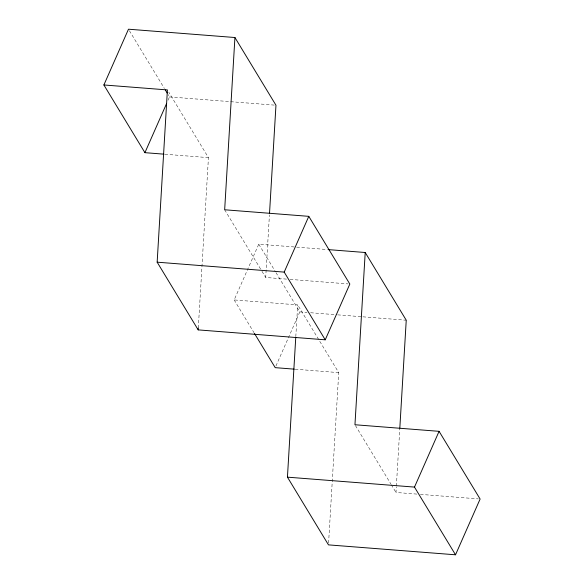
<?xml version="1.0" encoding="UTF-8"?>
<svg xmlns="http://www.w3.org/2000/svg" width="584" height="584" viewBox="0 0 584 584"><rect width="100%" height="100%" fill="white"/><g stroke="black" fill="none" stroke-linecap="round" stroke-linejoin="round"><path stroke-width="0.44" stroke-dasharray="2.92 2.19" d="M198.297 328.077L208.444 157.636L168.827 92.265M286.51 279.108L265.705 277.48L269.428 214.927M295.803 336.639L297.694 304.906L234.169 299.942L258.763 244.185L295.752 247.076M328.58 543.054L338.735 372.621L297.694 304.906M416.794 494.086L395.989 492.465L396.31 487.027M396.368 486.114L399.77 428.999M168.046 100.244L169.513 96.907L168.119 94.601M275.94 365.993L299.804 311.892L276.02 272.655M169.513 96.907L274.159 105.091M164.885 154.234L208.444 157.636M296.657 247.142L327.325 249.543M290.124 279.393L348.02 283.912M299.804 311.892L307.016 312.455M310.63 312.739L336.786 314.783M337.691 314.856L362.043 316.754M362.949 316.827L406.245 320.214M295.175 369.212L338.735 372.621M420.414 494.371L478.303 498.897M129.414 30.74L164.389 88.447M258.763 244.185L275.553 271.881M224.665 209.773L261.508 270.553M261.975 271.326L265.705 277.48M355.422 425.524L390.857 483.997M391.324 484.771L395.989 492.465M234.169 299.942L253.982 332.632"/><path stroke-width="0.88" d="M234.929 37.522L224.665 209.773L308.79 216.343L349.831 284.058L325.237 339.815L198.188 329.887L157.154 262.179L167.411 89.929L103.886 84.965L128.48 29.2L234.929 37.522L275.962 105.23L269.538 213.116M198.188 329.887L198.297 328.077M328.23 249.609L365.212 252.5L354.955 424.75L439.08 431.328L480.114 499.035L455.52 554.8L328.471 544.872L287.438 477.157L295.752 337.545M399.821 428.094L406.245 320.214L365.212 252.5M163.98 154.161L144.92 152.672L166.579 103.572M325.237 339.815L284.196 272.108L308.79 216.343M455.52 554.8L414.487 487.092L439.08 431.328M157.154 262.179L284.196 272.108M294.263 369.146L275.21 367.657L254.456 333.413M287.438 477.157L414.487 487.092M165.316 89.987L167.185 93.06M103.886 84.965L144.92 152.672"/></g></svg>
